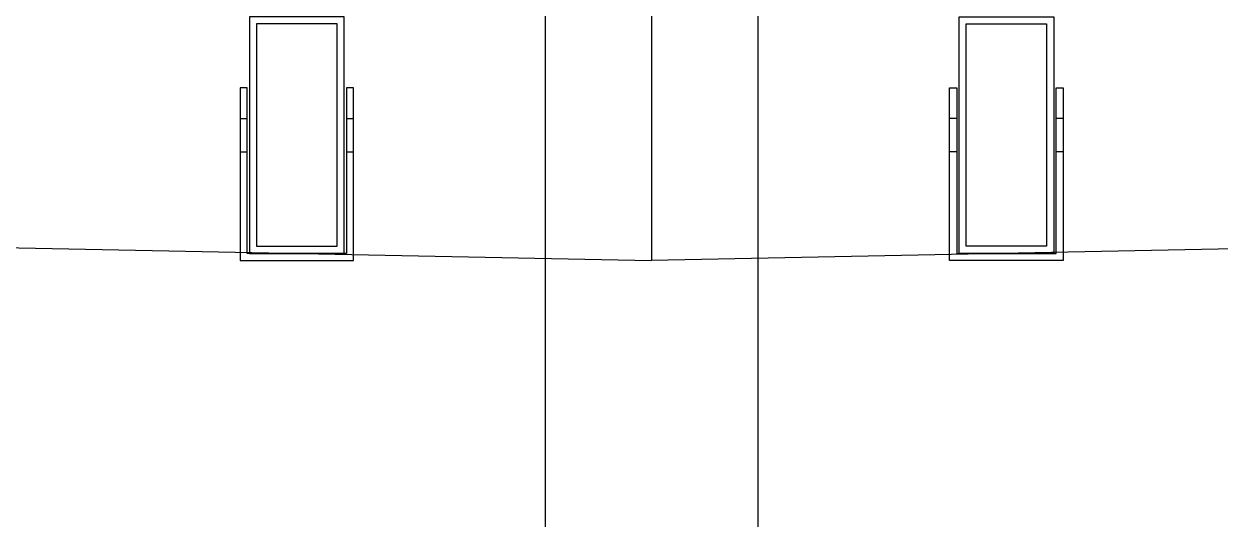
# Model space of a CAD drawing. Header units: centimetres. Extents: x 26200 to 152500, y -600 to 9300.
# Drawn here: x 129925.5 to 129976.1, y 6100 to 6120.9 of the extents above; entities that cross this region are included whole.
import ezdxf

# ---------------------------------------------------------------- set-up
doc = ezdxf.new("R2010")
doc.units = ezdxf.units.CM
doc.layers.add('ROTAS-MIMARI-KESIT', color=8, linetype='Continuous')

msp = doc.modelspace()

# ---------------------------------------------------------------- linework, layer by layer
at = {"layer": 'ROTAS-MIMARI-KESIT'}
for points in [[(129952.043, 6149.259), (129952.043, 6119.739)], [(129947.543, 6122.372), (129947.543, 6041.394)], [(129956.543, 6041.394), (129956.543, 6122.372)], [(129952.044, 6120.909), (129952.044, 6110.907)], [(129934.644, 6116.909), (129934.944, 6116.909)], [(129939.144, 6116.909), (129939.444, 6116.909)], [(129964.944, 6116.909), (129964.644, 6116.909)], [(129969.444, 6116.909), (129969.144, 6116.909)], [(129934.644, 6115.509), (129934.944, 6115.509)], [(129939.144, 6115.509), (129939.444, 6115.509)], [(129964.944, 6115.509), (129964.644, 6115.509)], [(129969.444, 6115.509), (129969.144, 6115.509)], [(129853.483, 6112.878), (129952.044, 6110.907)], [(130032.376, 6112.514), (129952.044, 6110.907)]]:
    msp.add_lwpolyline(points, dxfattribs=at)
for points in [[(129935.044, 6111.209), (129939.044, 6111.209), (129939.044, 6121.209), (129935.044, 6121.209)], [(129935.344, 6111.509), (129938.744, 6111.509), (129938.744, 6120.909), (129935.344, 6120.909)], [(129969.044, 6111.209), (129965.044, 6111.209), (129965.044, 6121.209), (129969.044, 6121.209)], [(129968.744, 6111.509), (129965.344, 6111.509), (129965.344, 6120.909), (129968.744, 6120.909)], [(129939.144, 6111.209), (129934.944, 6111.209), (129934.944, 6118.209), (129934.644, 6118.209), (129934.644, 6110.909), (129939.444, 6110.909), (129939.444, 6118.209), (129939.144, 6118.209)], [(129964.944, 6111.209), (129969.144, 6111.209), (129969.144, 6118.209), (129969.444, 6118.209), (129969.444, 6110.909), (129964.644, 6110.909), (129964.644, 6118.209), (129964.944, 6118.209)]]:
    msp.add_lwpolyline(points, close=True, dxfattribs=at)

doc.saveas('drawing.dxf')
